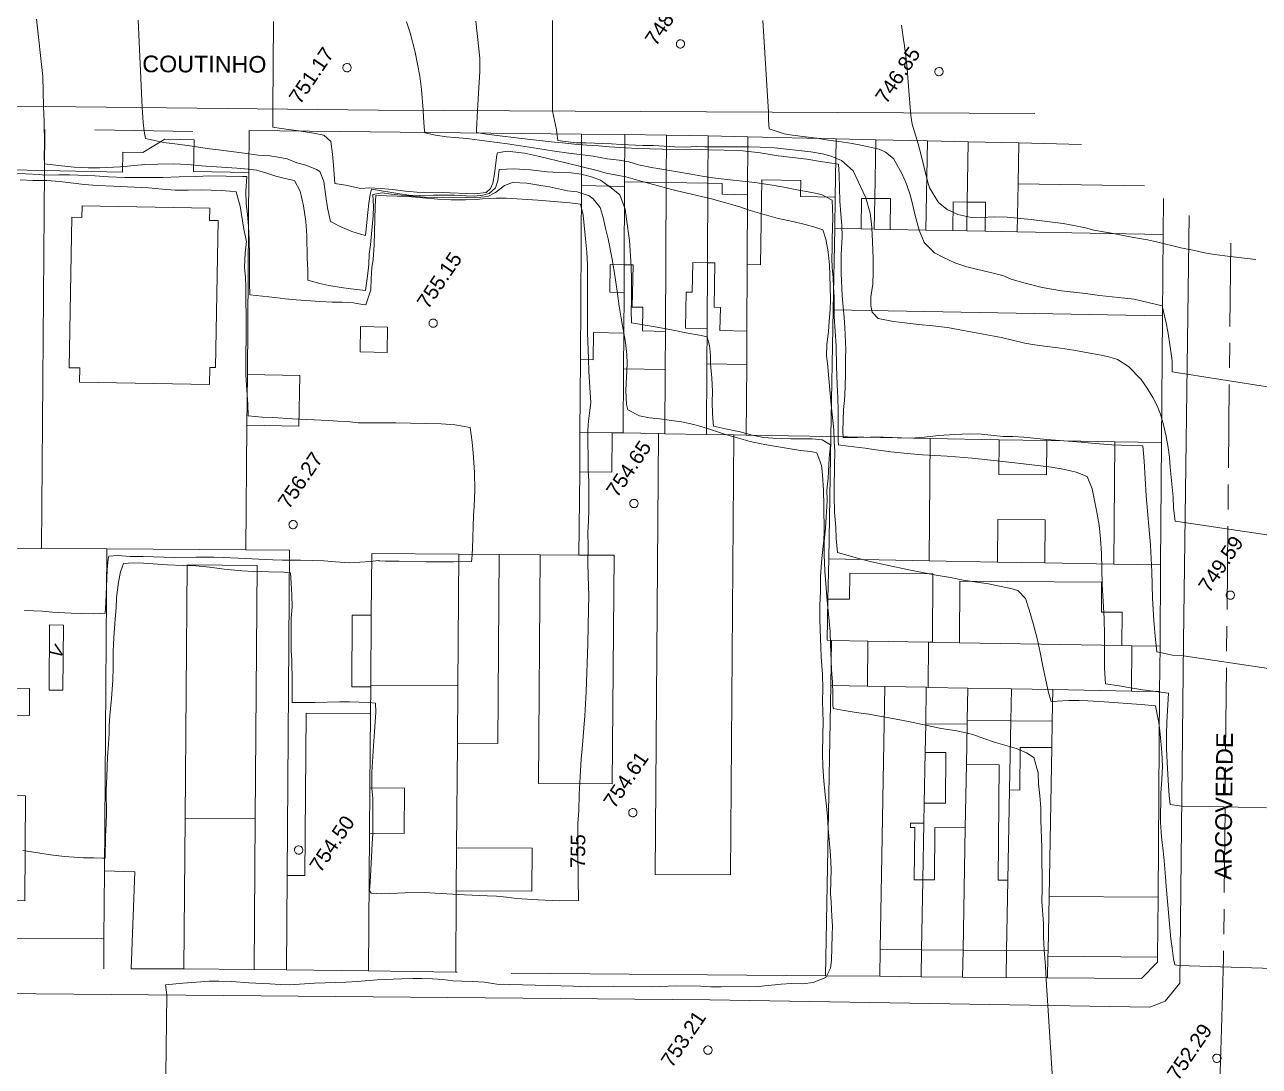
# Model space of a CAD drawing. Header units: metres. Extents: x 325024 to 7190115, y 7391967 to 10157759.
# Drawn here: x 325800.7 to 325948.8, y 7393486.6 to 7393611.6 of the extents above; entities that cross this region are included whole.
import ezdxf
from ezdxf.enums import TextEntityAlignment as Align

# ---------------------------------------------------------------- set-up
doc = ezdxf.new("R2010")
doc.units = ezdxf.units.M
doc.linetypes.add('T09', pattern=[17, 10, -2, 3, -2])
doc.layers.get('0').update_dxf_attribs({"lineweight": 18})
for name, color, linetype, lineweight in [('100_SIST_VIARIO_MEIO_FIO', 1, 'Continuous', 18), ('160_P_SIMP_ASF_TOP', 7, 'Continuous', 18), ('206_MURO_E_MURO_ARRIMO', 7, 'Continuous', 18), ('214_PROJ_BEIRAL_EDIF', 10, 'Continuous', 18), ('508_LM_SETOR_FISCAL', 136, 'T09', 18), ('600_CURVA_MESTRA', 14, 'Continuous', 18), ('602_CURVA_MESTRA_TOP', 24, 'Continuous', 18), ('604_CURVA_INTERM', 7, 'Continuous', 18), ('606_PTO_COTADO', 7, 'Continuous', 18), ('608_PTO_COTADO_INTERVIA', 1, 'Continuous', 18), ('624_SEGM_CURVA_MESTRA', 14, 'Continuous', 18), ('626_SEGM_CURVA_INTERM', 7, 'Continuous', 18)]:
    doc.layers.add(name, color=color, linetype=linetype, lineweight=lineweight)
doc.styles.add('Style-Arial', font='arial.ttf', dxfattribs={"height": 1.75})

# ---------------------------------------------------------------- blocks, each defined once
blk = doc.blocks.new('SP09')
at = {"color": 0, "linetype": 'Continuous'}
blk.add_lwpolyline([(-0.03, -0.51), (-0.14, -0.49), (-0.24, -0.46), (-0.31, -0.42), (-0.35, -0.39), (-0.42, -0.31), (-0.47, -0.24), (-0.51, -0.15), (-0.52, -0.09), (-0.52, 0.03), (-0.51, 0.11), (-0.48, 0.2), (-0.44, 0.27), (-0.4, 0.33), (-0.32, 0.39), (-0.23, 0.44), (-0.15, 0.48), (-0.1, 0.48), (-0.03, 0.48), (0.08, 0.48), (0.19, 0.44), (0.27, 0.4), (0.35, 0.32), (0.41, 0.23), (0.46, 0.11), (0.48, 0.03), (0.48, -0.03), (0.47, -0.08), (0.44, -0.21), (0.38, -0.3), (0.31, -0.38), (0.23, -0.44), (0.1, -0.49), (0.02, -0.51)], close=True, dxfattribs=at)
blk = doc.blocks.new('SP10')
at = {"color": 0, "linetype": 'Continuous'}
blk.add_lwpolyline([(-0.03, -0.51), (-0.14, -0.49), (-0.24, -0.46), (-0.31, -0.42), (-0.35, -0.39), (-0.42, -0.31), (-0.47, -0.24), (-0.51, -0.15), (-0.52, -0.09), (-0.52, 0.03), (-0.51, 0.11), (-0.48, 0.2), (-0.44, 0.27), (-0.4, 0.33), (-0.32, 0.39), (-0.23, 0.44), (-0.15, 0.48), (-0.1, 0.48), (-0.03, 0.48), (0.08, 0.48), (0.19, 0.44), (0.27, 0.4), (0.35, 0.32), (0.41, 0.23), (0.46, 0.11), (0.48, 0.03), (0.48, -0.03), (0.47, -0.08), (0.44, -0.21), (0.38, -0.3), (0.31, -0.38), (0.23, -0.44), (0.1, -0.49), (0.02, -0.51)], close=True, dxfattribs=at)

msp = doc.modelspace()

# ---------------------------------------------------------------- linework, layer by layer
at = {"layer": '100_SIST_VIARIO_MEIO_FIO'}
for points in [[(325921.909, 7393600.973), (325843.107, 7393601.392), (325737.89, 7393602.559), (325736.381, 7393601.939), (325734.972, 7393600.273), (325734.563, 7393598.762), (325733.562, 7393501.178), (325733.851, 7393499.52), (325734.647, 7393498.146), (325737.27, 7393496.135), (325739.083, 7393495.69), (325797.511, 7393495.32), (325882.89, 7393494.555)], [(325882.89, 7393494.555), (325935.723, 7393493.669), (325937.554, 7393494.372), (325939.297, 7393496.548), (325939.757, 7393537.572), (325940.433, 7393588.715)]]:
    msp.add_lwpolyline(points, dxfattribs=at)
at = {"layer": '206_MURO_E_MURO_ARRIMO'}
for p, q in [((325809.092, 7393599.017), (325820.864, 7393598.821)), ((325827.627, 7393598.92), (325867.513, 7393598.496)), ((325887.469, 7393598.195), (325898.076, 7393597.949)), ((325937, 7393546.77), (325936.924, 7393536.999)), ((325936.924, 7393536.999), (325936.882, 7393531.571)), ((325936.882, 7393531.571), (325936.691, 7393506.877)), ((325936.631, 7393499.084), (325934.706, 7393497.103)), ((325936.635, 7393499.674), (325936.631, 7393499.084)), ((325852.397, 7393497.89), (325852.556, 7393497.888)), ((325896.782, 7393497.429), (325859.075, 7393497.753)), ((325908.256, 7393497.33), (325903.286, 7393497.373)), ((325913.223, 7393497.287), (325908.256, 7393497.33)), ((325918.459, 7393497.242), (325913.223, 7393497.287)), ((325923.435, 7393497.2), (325918.459, 7393497.242)), ((325934.706, 7393497.103), (325923.435, 7393497.2))]:
    msp.add_line(p, q, dxfattribs=at)
for points in [[(325803.079, 7393599.057), (325803.04, 7393594.127)], [(325827.587, 7393593.88), (325827.627, 7393598.92)], [(325902.639, 7393587.085), (325902.707, 7393590.784)], [(325913.721, 7393586.886), (325913.783, 7393590.343)], [(325872.603, 7393579.483), (325872.621, 7393582.814)], [(325882.612, 7393583.046), (325882.57, 7393575.147)], [(325872.553, 7393570.308), (325872.576, 7393574.596)], [(325867.364, 7393571.447), (325867.316, 7393562.719)], [(325872.51, 7393562.625), (325871.174, 7393562.649)], [(325867.277, 7393557.946), (325867.195, 7393547.959)], [(325862.552, 7393547.994), (325857.621, 7393548.032)], [(325897.163, 7393547.486), (325897.076, 7393542.675)], [(325923.12, 7393547.019), (325917.412, 7393547.122)], [(325933.534, 7393537.06), (325936.924, 7393536.999)], [(325933.492, 7393531.633), (325936.882, 7393531.571)], [(325913.684, 7393522.807), (325913.771, 7393527.668)], [(325919.015, 7393528.045), (325918.866, 7393519.752)], [(325923.932, 7393524.84), (325923.989, 7393528.004)], [(325908.587, 7393515.755), (325908.465, 7393508.955)], [(325810.181, 7393501.876), (325810.153, 7393498.256)], [(325908.314, 7393500.553), (325908.256, 7393497.33)], [(325913.223, 7393497.287), (325913.281, 7393500.515)], [(325918.518, 7393500.474), (325918.459, 7393497.242)], [(325923.435, 7393497.2), (325923.481, 7393499.779)]]:
    msp.add_lwpolyline(points, dxfattribs=at)
at = {"layer": '214_PROJ_BEIRAL_EDIF'}
for points in [[(325872.676, 7393592.787), (325872.673, 7393592.224), (325867.479, 7393592.318), (325867.513, 7393598.496), (325872.708, 7393598.44)], [(325877.675, 7393592.698), (325872.676, 7393592.787), (325872.708, 7393598.44), (325877.705, 7393598.387)], [(325877.675, 7393592.698), (325882.664, 7393592.609), (325882.694, 7393598.306), (325880.426, 7393598.358), (325877.705, 7393598.387)], [(325887.432, 7393591.219), (325884.358, 7393591.278), (325884.382, 7393592.578), (325882.664, 7393592.609), (325882.694, 7393598.306), (325887.469, 7393598.195)], [(325803.04, 7393594.127), (325802.685, 7393548.765), (325810.548, 7393548.703), (325827.23, 7393548.571), (325827.348, 7393563.562), (325827.396, 7393569.646), (325827.587, 7393593.88), (325820.915, 7393594), (325820.994, 7393597.838), (325817.483, 7393597.901), (325814.866, 7393596.306), (325812.453, 7393596.348), (325812.408, 7393593.949)], [(325902.707, 7393590.784), (325902.835, 7393597.838), (325898.076, 7393597.949), (325897.949, 7393590.947), (325897.881, 7393587.17), (325901.064, 7393587.113), (325901.095, 7393590.794)], [(325902.707, 7393590.784), (325904.562, 7393590.773), (325904.533, 7393587.051), (325908.824, 7393586.974), (325909.019, 7393597.695), (325902.835, 7393597.838)], [(325913.783, 7393590.343), (325912.086, 7393590.355), (325912.06, 7393586.916), (325908.824, 7393586.974), (325909.019, 7393597.695), (325913.913, 7393597.581)], [(325913.783, 7393590.343), (325915.972, 7393590.328), (325915.94, 7393586.846), (325919.797, 7393586.777), (325919.901, 7393592.555), (325919.989, 7393597.44), (325913.913, 7393597.581)], [(325877.675, 7393592.698), (325877.581, 7393574.82), (325874.804, 7393574.871), (325874.85, 7393577.717), (325873.594, 7393577.736), (325873.691, 7393582.794), (325872.621, 7393582.814), (325872.673, 7393592.224), (325872.676, 7393592.787)], [(325877.556, 7393570.222), (325877.581, 7393574.82), (325877.675, 7393592.698), (325882.664, 7393592.609), (325882.612, 7393583.046), (325880.858, 7393583.078), (325880.792, 7393579.509), (325880.063, 7393579.52), (325879.99, 7393575.194), (325882.57, 7393575.147), (325882.547, 7393570.932), (325882.502, 7393562.445), (325877.516, 7393562.535)], [(325887.432, 7393591.219), (325887.387, 7393582.829), (325887.344, 7393574.858), (325884.112, 7393574.91), (325884.163, 7393577.691), (325883.412, 7393577.706), (325883.509, 7393583.031), (325882.612, 7393583.046), (325882.664, 7393592.609), (325884.382, 7393592.578), (325884.358, 7393591.278)], [(325897.949, 7393590.947), (325893.78, 7393591.021), (325893.81, 7393592.935), (325889.157, 7393593.024), (325888.974, 7393582.802), (325887.387, 7393582.829), (325887.344, 7393574.858), (325887.323, 7393570.845), (325887.277, 7393562.358), (325897.427, 7393562.175), (325897.703, 7393577.395), (325897.881, 7393587.17)], [(325872.603, 7393579.483), (325872.576, 7393574.596), (325868.947, 7393574.665), (325868.892, 7393571.415), (325867.364, 7393571.447), (325867.479, 7393592.318), (325872.673, 7393592.224), (325872.621, 7393582.814), (325870.946, 7393582.845), (325870.885, 7393579.514)], [(325806.338, 7393588.533), (325807.539, 7393588.504), (325807.564, 7393589.877), (325822.881, 7393589.596), (325822.855, 7393588.151), (325823.886, 7393588.14), (325823.566, 7393570.469), (325822.887, 7393570.483), (325822.851, 7393568.453), (325807.254, 7393568.731), (325807.288, 7393570.436), (325806.009, 7393570.458)], [(325913.721, 7393586.886), (325915.94, 7393586.846), (325919.797, 7393586.777), (325937.307, 7393586.463), (325937.231, 7393576.684), (325897.703, 7393577.395), (325897.881, 7393587.17), (325901.064, 7393587.113), (325902.639, 7393587.085), (325904.533, 7393587.051), (325908.824, 7393586.974), (325912.06, 7393586.916)], [(325931.504, 7393561.559), (325923.34, 7393561.707), (325917.619, 7393561.81), (325909.332, 7393561.96), (325897.427, 7393562.175), (325897.703, 7393577.395), (325937.231, 7393576.684), (325937.113, 7393561.458)], [(325840.976, 7393575.39), (325840.923, 7393572.357), (325844.167, 7393572.293), (325844.226, 7393575.336)], [(325877.516, 7393562.535), (325877.556, 7393570.222), (325872.553, 7393570.308), (325872.51, 7393562.625), (325876.75, 7393562.549)], [(325882.502, 7393562.445), (325882.547, 7393570.932), (325887.323, 7393570.845), (325887.277, 7393562.358), (325885.796, 7393562.385)], [(325827.396, 7393569.646), (325827.348, 7393563.562), (325833.562, 7393563.454), (325833.674, 7393569.53)], [(325871.174, 7393562.649), (325867.316, 7393562.719), (325867.277, 7393557.946), (325871.137, 7393557.914)], [(325876.75, 7393562.549), (325876.332, 7393509.607), (325885.379, 7393509.545), (325885.796, 7393562.385), (325882.502, 7393562.445), (325877.516, 7393562.535)], [(325897.427, 7393562.175), (325897.163, 7393547.486), (325909.212, 7393547.27), (325909.332, 7393561.96)], [(325923.34, 7393561.707), (325923.302, 7393557.577), (325917.584, 7393557.627), (325917.619, 7393561.81), (325909.332, 7393561.96), (325909.212, 7393547.27), (325917.412, 7393547.122), (325917.447, 7393552.245), (325923.158, 7393552.2), (325923.12, 7393547.019), (325931.389, 7393546.871), (325931.504, 7393561.559)], [(325937, 7393546.77), (325937.113, 7393561.458), (325931.504, 7393561.559), (325931.389, 7393546.871)], [(325810.181, 7393501.876), (325810.245, 7393510.052), (325810.548, 7393548.703), (325802.685, 7393548.765), (325788.685, 7393548.875), (325788.636, 7393542.67), (325788.552, 7393532.015), (325801.252, 7393531.917), (325801.233, 7393528.703), (325798.249, 7393528.722), (325798.174, 7393519.076), (325800.789, 7393519.057), (325800.689, 7393506.446), (325798.077, 7393506.465), (325798.042, 7393501.973)], [(325810.245, 7393510.052), (325810.548, 7393548.703), (325827.23, 7393548.571), (325832.472, 7393548.53), (325832.171, 7393509.489), (325832.083, 7393498.132), (325828.209, 7393498.178), (325828.352, 7393516.324), (325828.587, 7393546.707), (325820.159, 7393546.772), (325819.918, 7393516.381), (325819.775, 7393498.278), (325813.455, 7393498.264), (325813.884, 7393509.918)], [(325842.272, 7393540.743), (325842.329, 7393548.148), (325852.79, 7393548.068), (325852.666, 7393532.249), (325842.207, 7393532.337)], [(325857.621, 7393548.032), (325852.79, 7393548.068), (325852.666, 7393532.249), (325852.612, 7393525.352), (325857.445, 7393525.317)], [(325862.552, 7393547.994), (325867.195, 7393547.959), (325871.405, 7393547.929), (325871.186, 7393520.473), (325862.339, 7393520.544)], [(325828.352, 7393516.324), (325819.918, 7393516.381), (325820.159, 7393546.772), (325828.587, 7393546.707)], [(325897.076, 7393542.675), (325899.671, 7393542.653), (325899.697, 7393545.79), (325909.676, 7393545.712), (325909.607, 7393537.492), (325909.122, 7393537.5), (325901.87, 7393537.631), (325897.513, 7393537.71), (325896.987, 7393537.719)], [(325932.342, 7393537.082), (325912.858, 7393537.433), (325912.919, 7393544.827), (325929.921, 7393544.696), (325929.896, 7393541.099), (325932.375, 7393541.084)], [(325842.205, 7393532.12), (325842.207, 7393532.337), (325842.272, 7393540.743), (325839.984, 7393540.759), (325839.92, 7393532.137)], [(325803.662, 7393539.563), (325805.312, 7393539.555), (325805.252, 7393531.739), (325803.602, 7393531.748)], [(325901.828, 7393532.205), (325901.87, 7393537.631), (325897.513, 7393537.71), (325897.415, 7393532.285)], [(325909.607, 7393537.492), (325909.122, 7393537.5), (325909.082, 7393532.074), (325913.849, 7393531.988), (325919.085, 7393531.893), (325924.057, 7393531.803), (325933.492, 7393531.633), (325933.534, 7393537.06), (325932.342, 7393537.082), (325912.858, 7393537.433)], [(325842.07, 7393514.565), (325846.21, 7393514.535), (325846.256, 7393519.98), (325842.112, 7393520.014), (325842.18, 7393528.925), (325842.205, 7393532.12), (325842.207, 7393532.337), (325852.666, 7393532.249), (325852.612, 7393525.352), (325852.514, 7393512.819), (325852.474, 7393507.649), (325852.397, 7393497.89), (325841.942, 7393498.014)], [(325901.828, 7393532.205), (325903.916, 7393532.167), (325903.344, 7393500.591), (325903.286, 7393497.373), (325896.782, 7393497.429), (325897.415, 7393532.285)], [(325908.801, 7393527.705), (325908.739, 7393524.266), (325908.63, 7393518.176), (325908.587, 7393515.755), (325906.982, 7393515.766), (325906.983, 7393515.233), (325907.488, 7393515.229), (325907.427, 7393508.961), (325908.465, 7393508.955), (325908.314, 7393500.553), (325903.344, 7393500.591), (325903.916, 7393532.167), (325908.88, 7393532.078)], [(325913.849, 7393531.988), (325913.779, 7393528.087), (325913.771, 7393527.668), (325908.801, 7393527.705), (325908.88, 7393532.078), (325909.082, 7393532.074)], [(325913.779, 7393528.087), (325919.015, 7393528.045), (325919.085, 7393531.893), (325913.849, 7393531.988)], [(325923.989, 7393528.004), (325919.015, 7393528.045), (325919.085, 7393531.893), (325924.057, 7393531.803)], [(325832.171, 7393509.489), (325832.083, 7393498.132), (325841.942, 7393498.014), (325842.07, 7393514.565), (325842.112, 7393520.014), (325842.18, 7393528.925), (325834.447, 7393528.987), (325834.3, 7393509.471)], [(325908.63, 7393518.176), (325908.739, 7393524.266), (325911.227, 7393524.245), (325911.182, 7393518.16)], [(325918.866, 7393519.752), (325918.67, 7393508.931), (325918.518, 7393500.474), (325923.493, 7393500.436), (325923.611, 7393506.975), (325923.932, 7393524.84), (325920.144, 7393524.864), (325920.101, 7393519.744)], [(325918.518, 7393500.474), (325918.67, 7393508.931), (325917.503, 7393508.938), (325917.614, 7393522.774), (325913.684, 7393522.807), (325913.547, 7393515.214), (325913.281, 7393500.515)], [(325819.775, 7393498.278), (325828.209, 7393498.178), (325828.352, 7393516.324), (325819.918, 7393516.381)], [(325908.314, 7393500.553), (325908.465, 7393508.955), (325909.87, 7393508.946), (325909.912, 7393515.239), (325913.547, 7393515.214), (325913.281, 7393500.515)], [(325852.474, 7393507.649), (325852.514, 7393512.819), (325861.583, 7393512.754), (325861.551, 7393507.578)], [(325923.493, 7393500.436), (325923.481, 7393499.779), (325936.635, 7393499.674), (325936.691, 7393506.877), (325923.611, 7393506.975)]]:
    msp.add_lwpolyline(points, close=True, dxfattribs=at)
for points in [[(325935.047, 7393592.279), (325919.901, 7393592.555), (325919.989, 7393597.44)], [(325919.989, 7393597.44), (325927.512, 7393597.266)], [(325788.685, 7393548.875), (325802.685, 7393548.765), (325803.04, 7393594.127), (325796.729, 7393594.247)], [(325937.307, 7393586.463), (325919.797, 7393586.777), (325919.901, 7393592.555), (325935.047, 7393592.279)], [(325937.34, 7393590.762), (325937.307, 7393586.463)]]:
    msp.add_lwpolyline(points, dxfattribs=at)
at = {"layer": '508_LM_SETOR_FISCAL'}
msp.add_lwpolyline([(325945.408, 7393585.422), (325944.549, 7393499.493), (325944.294, 7393491.027), (325943.896, 7393477.812), (325944.101, 7393460.855), (325944.111, 7393431.934), (325943.883, 7393414.132), (325943.455, 7393372.726), (325943.329, 7393360.529), (325942.645, 7393286.8), (325942.469, 7393263.546)], dxfattribs=at)
at = {"layer": '600_CURVA_MESTRA', "elevation": 750, "flags": 128}
msp.add_lwpolyline([(325949.945, 7393534.329), (325939.738, 7393535.853), (325938.432, 7393535.957), (325936.557, 7393536.348), (325936.395, 7393537.799), (325936.18, 7393540.048), (325936.042, 7393542.764), (325935.925, 7393545.938), (325935.766, 7393549.14), (325935.263, 7393555.077), (325935.027, 7393559.251), (325934.848, 7393561.088), (325932.286, 7393561.16), (325931.124, 7393561.211), (325928.699, 7393561.395), (325927.46, 7393561.511), (325923.327, 7393561.851), (325920.572, 7393562.101), (325919.272, 7393562.198), (325918.11, 7393562.213), (325915.486, 7393562.46), (325914.074, 7393562.5), (325912.282, 7393562.423), (325910.348, 7393562.298), (325908.668, 7393562.12), (325907.011, 7393562.012), (325903.689, 7393562.104), (325902.142, 7393562.103), (325900.588, 7393562.058), (325898.905, 7393562.088), (325898.842, 7393562.832), (325898.955, 7393565.439), (325899.042, 7393566.528), (325899.133, 7393568.086), (325899.172, 7393569.8), (325899.165, 7393571.641), (325899.21, 7393572.651), (325899.113, 7393575.303), (325899.02, 7393576.502), (325898.886, 7393577.765), (325898.781, 7393579.106), (325898.668, 7393581.805), (325898.672, 7393584.002), (325898.771, 7393586.231), (325898.73, 7393587.54), (325898.606, 7393588.942), (325898.493, 7393590.469), (325898.443, 7393592.05), (325898.414, 7393593.592), (325898.353, 7393594.891), (325896.17, 7393595.2), (325894.525, 7393595.483), (325891.103, 7393595.909), (325888.92, 7393596.254), (325886.501, 7393596.554), (325882.688, 7393596.617), (325877.228, 7393596.71), (325874.186, 7393596.769), (325870.809, 7393596.994), (325869.571, 7393597.11), (325868.118, 7393597.177), (325866.657, 7393597.286), (325865.23, 7393597.445), (325863.866, 7393597.573), (325859.968, 7393598.008), (325857.36, 7393598.352), (325856.105, 7393598.515), (325854.898, 7393598.694), (325854.909, 7393599.013), (325854.997, 7393601.329), (325855.17, 7393604.086), (325855.302, 7393605.983), (325855.283, 7393607.63), (325854.818, 7393612.074)], dxfattribs=at)
at = {"layer": '600_CURVA_MESTRA', "elevation": 755}
for points in [[(325799.046, 7393593.798), (325802.481, 7393593.641), (325802.925, 7393593.582), (325804.753, 7393593.622), (325806.054, 7393593.634), (325809.076, 7393593.492), (325810.745, 7393593.386), (325812.683, 7393593.304), (325814.962, 7393593.279), (325817.242, 7393593.29), (325819.201, 7393593.363), (325821.193, 7393593.413), (325822.908, 7393593.481), (325826.826, 7393593.432), (325827.32, 7393593.411), (325827.214, 7393591.67), (325827.254, 7393590.181), (325827.42, 7393588.859), (325827.525, 7393587.446), (325827.611, 7393585.829), (325827.64, 7393583.912), (325827.64, 7393580.6), (325827.692, 7393579.199), (325830.726, 7393578.88), (325831.943, 7393578.731), (325833.248, 7393578.606), (325836.106, 7393578.418), (325837.561, 7393578.337), (325838.759, 7393578.321), (325840.143, 7393578.24), (325841.217, 7393578.043), (325841.603, 7393578.023), (325842.2, 7393579.793), (325842.247, 7393581.163), (325842.35, 7393582.435), (325842.483, 7393583.468), (325842.62, 7393585.201), (325842.722, 7393589.821), (325842.825, 7393591.129), (325846.668, 7393591.022), (325850.26, 7393590.687), (325851.804, 7393590.629), (325853.565, 7393590.606), (325854.836, 7393590.662), (325856.032, 7393590.769), (325857.217, 7393590.823), (325858.471, 7393590.818), (325862.249, 7393590.561), (325866.104, 7393590.241), (325867.393, 7393590.091), (325867.69, 7393588.766), (325867.971, 7393585.94), (325868.152, 7393584.319), (325868.211, 7393582.804), (325868.203, 7393579.57), (325868.223, 7393576.341), (325868.235, 7393574.702), (325868.355, 7393571.514), (325868.392, 7393570.002), (325868.549, 7393567.491), (325868.605, 7393566.292), (325868.329, 7393564.086), (325868.25, 7393562.955), (325868.24, 7393561.766), (325868.307, 7393559.46), (325868.314, 7393557.993), (325868.369, 7393556.916), (325868.388, 7393555.876), (325868.375, 7393553.383), (325868.336, 7393552.079), (325868.272, 7393550.649), (325868.286, 7393548.996), (325868.254, 7393546.938), (325868.334, 7393544.152), (325868.367, 7393543.151), (325868.306, 7393539.518), (325868.268, 7393537.308), (325868.059, 7393531.552), (325867.893, 7393528.655), (325867.574, 7393524.677), (325867.47, 7393523.455), (325867.308, 7393520.652), (325867.22, 7393519.188), (325867.174, 7393517.286), (325867.064, 7393515.717), (325867.064, 7393514.946)], [(325867.077, 7393509.86), (325867.096, 7393508.589), (325867.146, 7393506.971), (325867.132, 7393506.459), (325864.843, 7393506.445), (325862.314, 7393506.558), (325859.701, 7393506.705), (325858.506, 7393506.868), (325857.279, 7393506.983), (325856.163, 7393507.057), (325853.449, 7393507.14), (325849.928, 7393507.363), (325848.627, 7393507.425), (325846.35, 7393507.416), (325843.517, 7393507.279), (325842.265, 7393507.37), (325842.051, 7393507.685), (325842.145, 7393508.686), (325842.287, 7393511.731), (325842.393, 7393513.275), (325842.44, 7393514.499), (325842.453, 7393515.759), (325842.437, 7393517.731), (325842.462, 7393518.747), (325842.351, 7393519.942), (325842.32, 7393521.854), (325842.541, 7393525.069), (325842.638, 7393526.735), (325842.736, 7393527.95), (325842.794, 7393529.108), (325842.774, 7393530.181), (325841.969, 7393530.241), (325839.639, 7393530.328), (325838.48, 7393530.349), (325835.505, 7393530.235), (325832.792, 7393530.271), (325832.765, 7393531.407), (325832.788, 7393532.765), (325832.72, 7393535.286), (325832.665, 7393536.501), (325832.634, 7393538.888), (325832.665, 7393540.362), (325832.766, 7393541.738), (325832.748, 7393543.141), (325832.638, 7393544.589), (325832.563, 7393545.836), (325831.779, 7393545.889), (325828.131, 7393546.002), (325826.719, 7393546.057), (325824.613, 7393546.262), (325822.86, 7393546.497), (325821.229, 7393546.674), (325819.711, 7393546.703), (325817.795, 7393546.784), (325814.911, 7393546.975), (325813.724, 7393547.035), (325812.536, 7393546.946), (325812.186, 7393545.955), (325811.935, 7393544.698), (325811.706, 7393542.87), (325811.666, 7393541.611), (325811.545, 7393540.305), (325811.373, 7393538.022), (325811.289, 7393536.432), (325811.3, 7393534.442), (325811.235, 7393532.942), (325811.083, 7393530.748), (325810.893, 7393528.694), (325810.822, 7393527.436), (325810.807, 7393526.515), (325810.743, 7393525.245), (325810.615, 7393523.739), (325810.555, 7393522.61), (325810.538, 7393521.273), (325810.452, 7393519.75), (325810.466, 7393519.528), (325810.472, 7393516.948), (325810.455, 7393515.631), (325810.39, 7393514.219), (325810.318, 7393511.574), (325810.046, 7393511.561), (325808.977, 7393511.607), (325807.721, 7393511.609), (325806.617, 7393511.677), (325805.466, 7393511.769), (325803.788, 7393511.978), (325800.443, 7393512.495)]]:
    msp.add_lwpolyline(points, dxfattribs=at)
at = {"layer": '604_CURVA_INTERM', "flags": 128}
for points, elevation in [([(325817.628, 7393485.55), (325817.728, 7393495.139), (325817.562, 7393496.37), (325819.633, 7393496.536), (325821.273, 7393496.655), (325822.814, 7393496.806), (325823.981, 7393496.799), (325825.52, 7393496.733), (325827.569, 7393496.599), (325830.08, 7393496.49), (325831.32, 7393496.41), (325832.451, 7393496.367), (325835.451, 7393496.531), (325839.266, 7393496.685), (325840.586, 7393496.743), (325842.982, 7393496.942), (325844.893, 7393497.034), (325845.947, 7393497.056), (325847.276, 7393497.108), (325848.353, 7393497.127), (325849.6, 7393497.078), (325850.864, 7393496.981), (325852.05, 7393496.841), (325853.134, 7393496.782), (325854.379, 7393496.747), (325855.837, 7393496.651), (325857.35, 7393496.422), (325866.517, 7393496.182), (325868.228, 7393496.12), (325871.357, 7393496.172), (325876.075, 7393496.124), (325878.894, 7393496.217), (325881.8, 7393496.19), (325883.028, 7393496.129), (325884.24, 7393496.116), (325888.748, 7393496.151), (325891.462, 7393496.411), (325892.711, 7393496.506), (325894.042, 7393496.473), (325895.317, 7393496.623), (325896.822, 7393497.22), (325897.37, 7393498.347), (325897.519, 7393499.261), (325897.597, 7393502.351), (325897.6, 7393503.388), (325897.527, 7393504.562), (325897.45, 7393506.318), (325897.387, 7393507.328), (325897.442, 7393510.24), (325897.378, 7393511.927), (325897.105, 7393515.122), (325897.02, 7393516.581), (325896.906, 7393517.819), (325896.768, 7393518.844), (325896.573, 7393520.801), (325896.461, 7393522.593), (325896.414, 7393524.039), (325896.448, 7393526.421), (325896.508, 7393527.88), (325896.474, 7393529.183), (325896.423, 7393530.39), (325896.45, 7393531.907), (325896.406, 7393533.605), (325896.277, 7393535.747), (325896.225, 7393536.846), (325896.111, 7393540.187), (325896.115, 7393541.901), (325896.171, 7393543.603), (325896.194, 7393545.436), (325896.351, 7393547.554), (325896.594, 7393549.746), (325896.636, 7393550.805), (325896.598, 7393553.865), (325896.53, 7393555.76), (325896.432, 7393557.591), (325896.314, 7393558.699), (325895.744, 7393560.246), (325895.005, 7393560.385), (325893.797, 7393560.528), (325890.163, 7393561.122), (325889.06, 7393561.314), (325887.734, 7393561.586), (325886.334, 7393561.98), (325884.547, 7393562.517), (325883.216, 7393562.96), (325882.09, 7393563.314), (325880.973, 7393563.625), (325879.483, 7393563.96), (325876.84, 7393564.304), (325875.66, 7393564.452), (325874.46, 7393564.662), (325873.041, 7393565.384), (325872.88, 7393566.037), (325872.8, 7393567.699), (325872.971, 7393570.943), (325872.953, 7393572.055), (325872.784, 7393573.463), (325872.257, 7393576.407), (325872.025, 7393577.846), (325871.835, 7393579.365), (325871.616, 7393580.734), (325871.47, 7393581.764), (325871.168, 7393583.492), (325870.692, 7393585.942), (325870.375, 7393587.22), (325870.114, 7393588.474), (325869.73, 7393589.689), (325868.912, 7393590.727), (325868.408, 7393591.106), (325866.975, 7393591.559), (325865.809, 7393591.71), (325863.646, 7393592.175), (325862.602, 7393592.328), (325860.954, 7393592.625), (325859.211, 7393592.685), (325858.258, 7393592.344), (325857.165, 7393591.482), (325856.254, 7393591.004), (325855.395, 7393590.919), (325853.684, 7393590.878), (325850.886, 7393590.915), (325849.851, 7393590.904), (325848.656, 7393590.942), (325845.851, 7393591.19), (325844.651, 7393591.291), (325843.571, 7393591.445), (325842.451, 7393591.238), (325842.531, 7393589.842), (325842.48, 7393588.68), (325842.157, 7393585.213), (325842.025, 7393584.094), (325841.973, 7393582.86), (325841.803, 7393581.452), (325841.57, 7393579.737), (325839.796, 7393579.938), (325838.666, 7393580.089), (325837.154, 7393580.318), (325836.091, 7393580.568), (325834.654, 7393580.963), (325834.639, 7393581.118), (325834.637, 7393582.219), (325834.566, 7393583.61), (325834.522, 7393586.323), (325834.397, 7393588.027), (325834.119, 7393589.896), (325833.729, 7393591.635), (325833.063, 7393592.933), (325831.944, 7393593.173), (325830.796, 7393593.457), (325829.603, 7393593.855), (325828.544, 7393594.164), (325827.51, 7393594.297), (325826.136, 7393594.409), (325821.833, 7393594.694), (325820.254, 7393594.86), (325818.496, 7393594.941), (325816.651, 7393594.912), (325815.098, 7393594.867), (325812.158, 7393594.578), (325809.689, 7393594.466), (325808.291, 7393594.472), (325806.613, 7393594.547), (325804.721, 7393594.732), (325803.067, 7393594.948), (325803.004, 7393595.764), (325803.056, 7393597.337), (325803.026, 7393600.016), (325802.913, 7393601.838), (325802.83, 7393605.407), (325802.092, 7393612.309)], 754), ([(325924.052, 7393484.406), (325923.458, 7393493.875), (325923.362, 7393495.098), (325923.283, 7393496.264), (325923.185, 7393498.542), (325923.011, 7393500.546), (325922.949, 7393502.074), (325922.949, 7393503.73), (325922.751, 7393506.342), (325922.783, 7393507.831), (325922.775, 7393509.456), (325922.736, 7393511.163), (325922.739, 7393512.841), (325922.617, 7393516.114), (325922.607, 7393517.596), (325922.511, 7393519.039), (325922.348, 7393520.491), (325922.284, 7393521.803), (325921.784, 7393523.63), (325920.918, 7393524.205), (325919.696, 7393524.72), (325917.17, 7393525.432), (325915.798, 7393525.94), (325914.457, 7393526.403), (325913.793, 7393526.564), (325912.525, 7393526.833), (325910.674, 7393527.134), (325906.751, 7393527.96), (325905.245, 7393528.27), (325901.988, 7393528.849), (325900.456, 7393529.067), (325899.016, 7393529.295), (325897.709, 7393529.542), (325897.679, 7393530.033), (325897.662, 7393531.254), (325897.613, 7393532.713), (325897.518, 7393534.228), (325897.391, 7393537.264), (325897.325, 7393538.734), (325897.233, 7393540.005), (325896.942, 7393542.959), (325896.842, 7393544.005), (325896.704, 7393546.009), (325896.609, 7393547.971), (325896.607, 7393549.64), (325896.761, 7393551.167), (325896.978, 7393554.513), (325896.952, 7393555.739), (325897.114, 7393557.189), (325897.211, 7393559.576), (325897.369, 7393561.197), (325896.39, 7393561.802), (325895.162, 7393561.898), (325892.599, 7393561.933), (325891.526, 7393561.937), (325890.467, 7393561.979), (325889.358, 7393562.091), (325887.985, 7393562.346), (325886.557, 7393562.736), (325884.796, 7393563.097), (325883.334, 7393563.437), (325883.279, 7393563.872), (325883.208, 7393564.96), (325883.183, 7393566.259), (325883.217, 7393567.626), (325883.147, 7393569.196), (325882.989, 7393570.923), (325882.97, 7393571.927), (325882.874, 7393573.104), (325882.564, 7393574.16), (325881.642, 7393574.351), (325880.468, 7393574.544), (325877.879, 7393575.092), (325876.342, 7393575.374), (325873.511, 7393575.834), (325873.465, 7393577.315), (325873.506, 7393578.532), (325873.496, 7393581.029), (325873.457, 7393582.59), (325873.239, 7393585.724), (325872.878, 7393588.29), (325872.733, 7393589.5), (325872.092, 7393591.228), (325871.054, 7393592.066), (325869.775, 7393592.995), (325868.807, 7393593.349), (325867.492, 7393593.71), (325866.251, 7393593.84), (325864.718, 7393593.913), (325863.37, 7393593.958), (325861.37, 7393594.216), (325859.374, 7393594.338), (325857.612, 7393594.253), (325857.472, 7393592.877), (325857.158, 7393592.071), (325856.404, 7393591.383), (325855.636, 7393591.157), (325854.636, 7393591.06), (325853.63, 7393591.075), (325852.245, 7393591.16), (325849.744, 7393591.174), (325848.083, 7393591.149), (325846.78, 7393591.187), (325845.708, 7393591.335), (325842.304, 7393591.893), (325842.124, 7393591.254), (325841.963, 7393590.215), (325841.84, 7393589.09), (325841.583, 7393586.327), (325840.963, 7393586.482), (325839.926, 7393586.824), (325838.531, 7393587.421), (325837.376, 7393587.999), (325837.026, 7393589.638), (325836.813, 7393591.016), (325836.57, 7393592.812), (325836.076, 7393594.006), (325835.681, 7393594.262), (325834.398, 7393594.758), (325833.316, 7393595.07), (325832.155, 7393595.531), (325831.106, 7393595.748), (325830.086, 7393595.884), (325828.64, 7393595.996), (325827.623, 7393596.155), (325823.946, 7393596.632), (325822.846, 7393596.738), (325820.494, 7393597.102), (325819.009, 7393597.3), (325817.325, 7393597.489), (325815.165, 7393597.976), (325815.009, 7393598.867), (325814.893, 7393599.889), (325814.768, 7393601.706), (325814.292, 7393612.192)], 753), ([(325950.477, 7393498.316), (325939.182, 7393498.653), (325938.712, 7393498.732), (325938.559, 7393499.467), (325938.398, 7393500.761), (325938.238, 7393501.86), (325938.004, 7393504.098), (325937.652, 7393508.156), (325937.601, 7393509.327), (325937.409, 7393511.234), (325937.306, 7393512.452), (325937.098, 7393514.14), (325937.002, 7393515.886), (325937.028, 7393519.361), (325937.15, 7393521.018), (325937.218, 7393522.579), (325937.144, 7393524.286), (325936.929, 7393526.462), (325936.772, 7393527.85), (325936.397, 7393529.845), (325934.674, 7393530.012), (325930.208, 7393530.324), (325928.248, 7393530.446), (325927.167, 7393530.491), (325925.979, 7393530.487), (325923.865, 7393530.363), (325923.561, 7393531.464), (325923.204, 7393532.951), (325922.844, 7393534.61), (325922.561, 7393536.24), (325922.176, 7393537.952), (325921.719, 7393539.736), (325921.233, 7393541.371), (325920.771, 7393542.737), (325919.852, 7393543.699), (325919.166, 7393543.899), (325916.345, 7393544.496), (325913.312, 7393544.96), (325911.772, 7393545.256), (325910.057, 7393545.525), (325906.978, 7393546.153), (325903.963, 7393546.786), (325902.294, 7393547.158), (325900.614, 7393547.585), (325898.221, 7393548.279), (325898.043, 7393549.958), (325898.01, 7393551.298), (325897.87, 7393553.122), (325897.817, 7393555.019), (325897.814, 7393556.048), (325897.86, 7393558.555), (325897.915, 7393560.452), (325897.838, 7393561.604), (325897.775, 7393562.988), (325897.459, 7393565.995), (325897.154, 7393569.586), (325897.068, 7393570.599), (325896.918, 7393571.91), (325896.94, 7393573.224), (325897.131, 7393574.787), (325897.202, 7393576.032), (325897.33, 7393577.431), (325897.382, 7393578.665), (325897.315, 7393581.611), (325897.278, 7393582.749), (325897.092, 7393584.362), (325896.835, 7393585.889), (325896.456, 7393587.005), (325895.486, 7393587.337), (325894.354, 7393587.646), (325892.854, 7393588), (325891.09, 7393588.376), (325887.72, 7393589.322), (325886.497, 7393589.765), (325883.088, 7393590.725), (325878.98, 7393591.689), (325877.682, 7393592.002), (325876.578, 7393592.316), (325874.779, 7393592.8), (325872.818, 7393593.382), (325871.746, 7393593.566), (325870.475, 7393593.812), (325869.371, 7393594.127), (325865.756, 7393595.034), (325862.457, 7393595.835), (325860.651, 7393596.202), (325859.624, 7393596.344), (325858.587, 7393596.455), (325857.415, 7393596.257), (325857.321, 7393596), (325857.056, 7393593.721), (325856.856, 7393592.6), (325856.593, 7393591.977), (325856.062, 7393591.509), (325854.658, 7393591.327), (325850.763, 7393591.481), (325847.751, 7393591.532), (325846.354, 7393591.646), (325844.803, 7393591.853), (325843.403, 7393591.981), (325842.011, 7393592.068), (325841.012, 7393591.985), (325839.19, 7393592.363), (325837.891, 7393592.568), (325837.746, 7393594.794), (325837.619, 7393596.101), (325837.404, 7393597.637), (325836.575, 7393598.393), (325835.329, 7393598.622), (325833.57, 7393598.898), (325831.448, 7393599.19), (325830.459, 7393599.354), (325830.434, 7393599.673), (325830.441, 7393601.532), (325830.549, 7393612.038)], 752), ([(325950.034, 7393550.352), (325939.81, 7393551.858), (325938.763, 7393552.025), (325938.557, 7393553.591), (325938.485, 7393554.909), (325938.392, 7393556.108), (325938.149, 7393558.509), (325938.07, 7393559.711), (325937.894, 7393560.858), (325937.661, 7393562.188), (325937.354, 7393563.605), (325936.99, 7393564.868), (325936.602, 7393565.88), (325936.056, 7393566.892), (325935.391, 7393567.996), (325934.681, 7393569.033), (325933.138, 7393570.589), (325931.828, 7393571.454), (325930.78, 7393571.779), (325929.88, 7393571.967), (325926.554, 7393572.569), (325924.98, 7393572.815), (325923.368, 7393573.003), (325921.861, 7393573.204), (325920.703, 7393573.422), (325917.899, 7393574.081), (325915.717, 7393574.498), (325911.408, 7393575.272), (325909.673, 7393575.495), (325907.958, 7393575.656), (325906.317, 7393575.839), (325904.943, 7393576.022), (325903.096, 7393576.346), (325902.381, 7393577.145), (325902.23, 7393577.937), (325902.239, 7393578.982), (325902.451, 7393580.506), (325902.496, 7393581.89), (325902.502, 7393583.554), (325902.383, 7393586.547), (325902.307, 7393587.771), (325902.12, 7393589.01), (325901.628, 7393590.867), (325900.094, 7393594.108), (325898.712, 7393595.348), (325897.454, 7393595.864), (325896.408, 7393596.139), (325895.007, 7393596.389), (325890.653, 7393596.866), (325888.946, 7393596.95), (325887.565, 7393596.981), (325886.072, 7393596.991), (325884.688, 7393596.964), (325882.314, 7393596.992), (325881.247, 7393597.003), (325880.07, 7393596.944), (325878.678, 7393596.994), (325876.136, 7393597.149), (325874.86, 7393597.157), (325872.268, 7393597.273), (325871.115, 7393597.355), (325868.031, 7393597.441), (325866.797, 7393597.457), (325864.642, 7393597.736), (325864.508, 7393599.035), (325864.034, 7393601.281), (325864.008, 7393612.167)], 749), ([(325889.25, 7393612.131), (325889.92, 7393601.143), (325889.954, 7393600.181), (325890.01, 7393599.141), (325891.804, 7393598.526), (325892.818, 7393598.382), (325894.697, 7393598.158), (325895.75, 7393598), (325896.844, 7393597.813), (325898.927, 7393597.535), (325899.96, 7393597.365), (325901.035, 7393597.168), (325903.222, 7393596.686), (325903.962, 7393596.353), (325904.949, 7393595.562), (325905.938, 7393593.779), (325906.485, 7393592.501), (325906.964, 7393591.088), (325907.308, 7393589.779), (325907.56, 7393588.726), (325908.025, 7393586.972), (325908.603, 7393585.491), (325909.841, 7393584.252), (325910.959, 7393583.674), (325912.299, 7393583.067), (325913.721, 7393582.561), (325916.907, 7393581.824), (325918.047, 7393581.51), (325919.081, 7393581.074), (325920.578, 7393580.662), (325922.787, 7393580.105), (325925.088, 7393579.667), (325927.984, 7393579.357), (325929.652, 7393579.144), (325932.722, 7393578.824), (325933.836, 7393578.684), (325937.196, 7393577.902), (325937.673, 7393575.826), (325937.864, 7393574.79), (325938.148, 7393572.965), (325938.367, 7393571.294), (325938.389, 7393569.973), (325940.134, 7393569.695), (325950.341, 7393568.087)], 748), ([(325906.695, 7393604.74), (325906.896, 7393602.241), (325907.022, 7393600.754), (325907.169, 7393599.688), (325907.887, 7393597.327), (325908.261, 7393595.973), (325908.977, 7393593.021), (325909.271, 7393592.048), (325910.33, 7393590.314), (325911.385, 7393589.465), (325912.661, 7393588.852), (325914.095, 7393588.543), (325915.513, 7393588.512), (325917.041, 7393588.574), (325918.594, 7393588.547), (325921.449, 7393588.265), (325925.3, 7393587.778), (325926.596, 7393587.551), (325927.972, 7393587.246), (325928.996, 7393586.974), (325931.093, 7393586.626), (325933.745, 7393586.082), (325935.404, 7393585.802), (325936.509, 7393585.56), (325939.426, 7393584.837), (325941.057, 7393584.515), (325942.275, 7393584.244), (325943.444, 7393584.043), (325945.364, 7393583.791), (325948.412, 7393583.434)], 747), ([(325800.146, 7393593.015), (325801.707, 7393592.946), (325803.341, 7393592.949), (325804.904, 7393592.831), (325807.816, 7393592.437), (325809.385, 7393592.327), (325811.334, 7393592.261), (325815.526, 7393592.062), (325817.228, 7393591.898), (325818.716, 7393591.794), (325820.311, 7393591.775), (325821.854, 7393591.804), (325824.247, 7393591.751), (325825.311, 7393591.645), (325826.07, 7393591.588), (325826.538, 7393589.856), (325826.992, 7393587.107), (325827.293, 7393585.609), (325827.135, 7393584.218), (325827.062, 7393582.527), (325827.174, 7393581.303), (325827.206, 7393580.157), (325827.222, 7393578.382), (325827.264, 7393576.806), (325827.27, 7393573.841), (325827.223, 7393572.277), (325827.206, 7393570.827), (325827.22, 7393569.584), (325827.276, 7393568.349), (325827.451, 7393566.043), (325827.509, 7393564.686), (325829.172, 7393564.5), (325830.45, 7393564.479), (325832.82, 7393564.32), (325837.126, 7393564.129), (325838.251, 7393564.042), (325839.411, 7393564.004), (325840.699, 7393563.855), (325843.317, 7393563.83), (325845.217, 7393563.833), (325846.969, 7393563.78), (325848.767, 7393563.757), (325850.672, 7393563.696), (325852.31, 7393563.599), (325854.146, 7393563.295), (325854.381, 7393561.505), (325854.498, 7393560.253), (325854.644, 7393557.869), (325854.685, 7393555.774), (325854.627, 7393553.784), (325854.549, 7393552.725), (325854.398, 7393548.693), (325854.341, 7393547.451), (325854.305, 7393547.185), (325852.141, 7393547.131), (325851.049, 7393547.16), (325849.976, 7393547.163), (325848.844, 7393547.134), (325845.613, 7393547.236), (325843.941, 7393547.211), (325843.22, 7393547.253), (325843.191, 7393547.314), (325842.144, 7393547.191), (325839.644, 7393547.035), (325837.962, 7393547.126), (325836.574, 7393547.249), (325833.78, 7393547.351), (325831.615, 7393547.328), (325830.462, 7393547.368), (325826.281, 7393547.567), (325824.482, 7393547.667), (325823.373, 7393547.705), (325821.23, 7393547.707), (325818.643, 7393547.671), (325814.856, 7393547.791), (325813.346, 7393547.786), (325811.853, 7393547.904), (325810.768, 7393547.837), (325810.692, 7393547.505), (325810.583, 7393546.226), (325810.512, 7393545.124), (325810.409, 7393542.214), (325810.311, 7393540.98), (325808.956, 7393540.91), (325807.45, 7393540.93), (325806.23, 7393540.965), (325804.008, 7393541.109), (325802.803, 7393541.221), (325800.65, 7393541.31)], 756), ([(325946.305, 7393517.685), (325949.723, 7393517.623)], 751)]:
    msp.add_lwpolyline(points, dxfattribs=dict(at, elevation=elevation))
at = {"layer": '604_CURVA_INTERM'}
for points, elevation in [([(325846.5, 7393611.991), (325846.922, 7393610.659), (325847.527, 7393608.335), (325848.099, 7393605.446), (325848.305, 7393603.882), (325848.493, 7393601.363), (325848.539, 7393600.545), (325848.621, 7393599.329), (325848.693, 7393598.652), (325849.966, 7393598.392), (325851.279, 7393598.189), (325852.313, 7393598.092), (325853.76, 7393597.98), (325856.129, 7393597.641), (325858.622, 7393597.326), (325862.268, 7393596.785), (325864.245, 7393596.458), (325865.977, 7393596.213), (325868.914, 7393595.839), (325870.567, 7393595.551), (325872.008, 7393595.358), (325873.182, 7393595.166), (325874.341, 7393594.826), (325875.911, 7393594.485), (325876.903, 7393594.344), (325880.67, 7393593.697), (325881.996, 7393593.461), (325883.271, 7393593.273), (325884.265, 7393593.153), (325885.323, 7393593.003), (325888.308, 7393592.681), (325890.153, 7393592.408), (325891.784, 7393592.122), (325893.34, 7393591.815), (325895.146, 7393591.484), (325896.295, 7393591.236), (325897.574, 7393590.573), (325897.675, 7393588.498), (325897.565, 7393585.878), (325897.574, 7393584.699), (325897.554, 7393583.601), (325897.564, 7393582.458), (325897.69, 7393581.273), (325897.758, 7393580.09), (325897.803, 7393578.947), (325897.836, 7393576.592), (325898.054, 7393573.085), (325898.089, 7393570.607), (325898.167, 7393568.427), (325898.248, 7393566.837), (325898.294, 7393565.319), (325898.3, 7393563.369), (325898.283, 7393561.689), (325898.334, 7393561.195), (325899.484, 7393561.019), (325901.537, 7393560.785), (325902.54, 7393560.624), (325904.634, 7393560.362), (325907.021, 7393560.121), (325908.426, 7393560.001), (325911.361, 7393559.821), (325914.374, 7393559.576), (325917.694, 7393559.232), (325919.493, 7393559.051), (325921.216, 7393558.848), (325922.901, 7393558.623), (325923.907, 7393558.52), (325925.513, 7393558.216), (325926.872, 7393557.921), (325928.171, 7393557.378), (325928.769, 7393555.908), (325929.348, 7393553.111), (325929.612, 7393551.541), (325929.781, 7393549.903), (325929.908, 7393548.149), (325930.001, 7393544.424), (325930.203, 7393540.323), (325930.258, 7393538.339), (325930.278, 7393534.362), (325930.401, 7393532.513), (325932.035, 7393532.25), (325933.162, 7393532.041), (325934.855, 7393531.774), (325937.623, 7393531.418), (325937.961, 7393531.382), (325937.743, 7393527.892), (325937.691, 7393526.356), (325937.722, 7393524.691), (325937.78, 7393523.068), (325937.942, 7393520.227), (325938.027, 7393519.07), (325938.131, 7393517.995), (325939.535, 7393517.808), (325942.866, 7393517.747)], 751), ([(325905.893, 7393611.572), (325906.181, 7393609.592), (325906.209, 7393609.377)], 747)]:
    msp.add_lwpolyline(points, dxfattribs=dict(at, elevation=elevation))
at = {"layer": '624_SEGM_CURVA_MESTRA', "elevation": 755}
msp.add_lwpolyline([(325867.064, 7393514.946), (325867.064, 7393512.744), (325867.05, 7393511.69), (325867.077, 7393509.86)], dxfattribs=at)
at = {"layer": '626_SEGM_CURVA_INTERM'}
for points, elevation in [([(325906.209, 7393609.377), (325906.444, 7393607.54), (325906.562, 7393606.396), (325906.695, 7393604.74)], 747), ([(325942.866, 7393517.747), (325946.305, 7393517.685)], 751)]:
    msp.add_lwpolyline(points, dxfattribs=dict(at, elevation=elevation))

# ---------------------------------------------------------------- block references
at = {"layer": '606_PTO_COTADO', "rotation": 55.83005668387076}
for p in [(325839.356, 7393606.513, 751.17), (325910.403, 7393606.037, 746.85), (325849.697, 7393575.828, 755.15), (325873.796, 7393554.175, 754.65), (325832.892, 7393551.641, 756.27), (325945.368, 7393543.166, 749.59), (325873.662, 7393517.051, 754.61), (325833.553, 7393512.567, 754.5), (325882.673, 7393488.538, 753.21)]:
    msp.add_blockref('SP09', p, dxfattribs=at)
at = {"layer": '608_PTO_COTADO_INTERVIA', "rotation": 55.83005668387076}
for p in [(325879.38, 7393609.36, 748.03), (325943.759, 7393487.561, 752.29)]:
    msp.add_blockref('SP10', p, dxfattribs=at)

# ---------------------------------------------------------------- texts
at = {"layer": '160_P_SIMP_ASF_TOP', "style": 'Style-Arial'}
for s, rotation, p in [('COUTINHO', 359.76732, (325814.788, 7393606.942)), ('ARCOVERDE', 89.35744, (325944.487, 7393508.948))]:
    msp.add_text(s, height=2, rotation=rotation, dxfattribs=at).set_placement(p, align=Align.MIDDLE_LEFT)
at = {"layer": '214_PROJ_BEIRAL_EDIF', "style": 'Style-Arial'}
msp.add_text('V', height=1.5, rotation=55.83006, dxfattribs=at).set_placement((325804.806, 7393535.39))
at = {"layer": '602_CURVA_MESTRA_TOP', "style": 'Style-Arial'}
msp.add_text('755', height=1.75, rotation=89.21857, dxfattribs=at).set_placement((325867.059, 7393512.394), align=Align.MIDDLE_CENTER)
at = {"layer": '606_PTO_COTADO', "style": 'Style-Arial'}
for s, p in [('751.17', (325835.078, 7393605.549, 751.17)), ('746.85', (325905.444, 7393605.593, 746.85)), ('755.15', (325850.439, 7393580.95, 755.15)), ('754.65', (325873.152, 7393558.324, 754.65)), ('756.27', (325833.75, 7393556.934, 756.27)), ('749.59', (325944.214, 7393546.876, 749.59)), ('754.61', (325872.825, 7393520.982, 754.61)), ('754.50', (325837.55, 7393513.291, 754.5)), ('753.21', (325879.714, 7393489.854, 753.21))]:
    msp.add_text(s, height=1.75, rotation=55.83006, dxfattribs=at).set_placement(p, align=Align.MIDDLE_CENTER)
at = {"layer": '608_PTO_COTADO_INTERVIA', "style": 'Style-Arial'}
for s, p in [('748.03', (325877.801, 7393612.537, 748.03)), ('752.29', (325940.459, 7393488.303, 752.29))]:
    msp.add_text(s, height=1.75, rotation=55.83006, dxfattribs=at).set_placement(p, align=Align.MIDDLE_CENTER)

doc.saveas('drawing.dxf')
